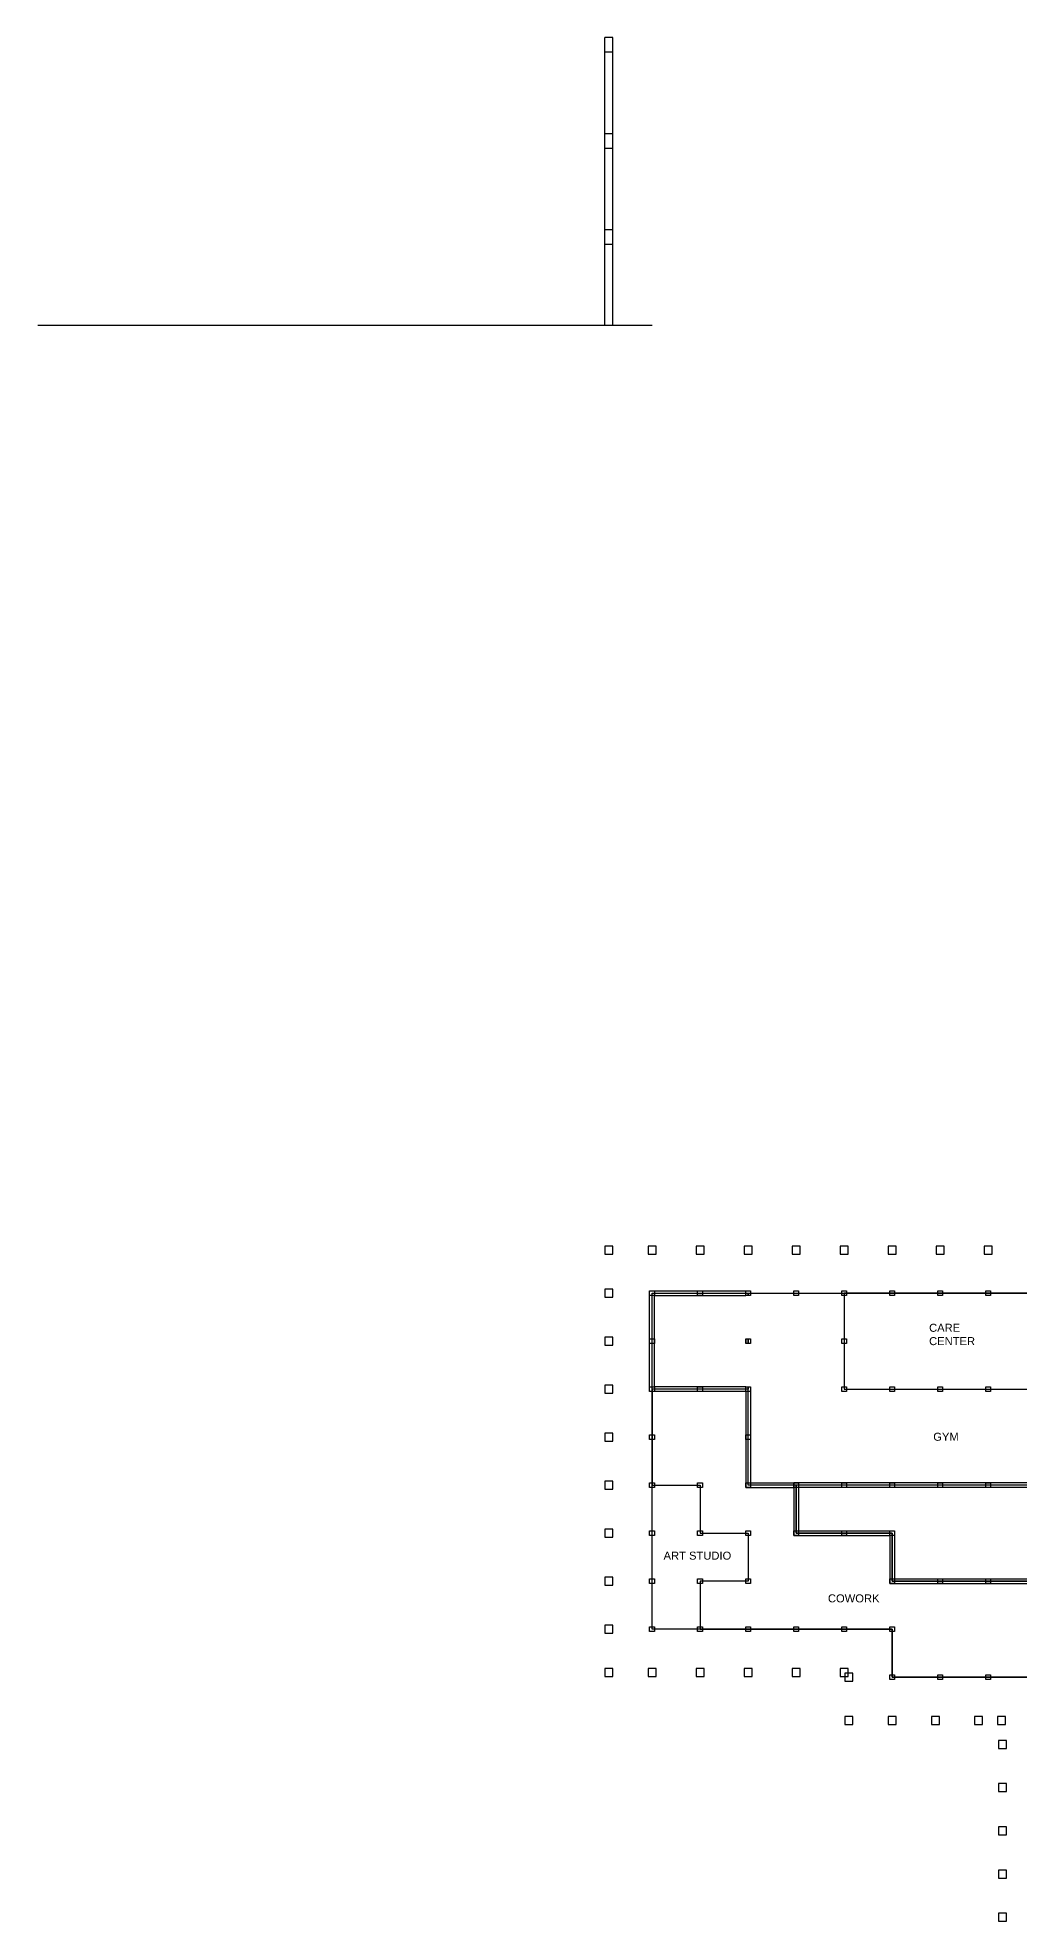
# Model space of a CAD drawing. Header units: metres. Extents: x 1950 to 2882, y 2050 to 2715.
# Drawn here: x 2286.6 to 2347.9, y 2178.8 to 2296.5 of the extents above; entities that cross this region are included whole.
import ezdxf

# ---------------------------------------------------------------- set-up
doc = ezdxf.new("R2010")
doc.units = ezdxf.units.M
for name, color, linetype in [('BRICK WALLS', 250, 'Continuous'), ('OUTLINE', 250, 'Continuous'), ('PILARS', 250, 'Continuous')]:
    doc.layers.add(name, color=color, linetype=linetype)
doc.layers.add('DOUBLE SKIN FACADE', color=250, linetype='Continuous', transparency=0.5)
doc.styles.get("Standard").update_dxf_attribs({"font": 'arial.ttf'})

msp = doc.modelspace()

# ---------------------------------------------------------------- linework, layer by layer
at = {"layer": 'BRICK WALLS'}
for points in [[(2324.83, 2218.17), (2331.13, 2218.17), (2331.13, 2217.87)], [(2331.13, 2212.17), (2331.13, 2211.87), (2324.83, 2211.87), (2324.83, 2218.17)], [(2330.83, 2212.17), (2325.13, 2212.17), (2325.13, 2217.87), (2330.83, 2217.87)], [(2330.83, 2215.17), (2330.83, 2214.87)], [(2331.13, 2215.17), (2331.13, 2214.87)], [(2330.83, 2211.87), (2330.83, 2205.87), (2333.83, 2205.87)], [(2331.13, 2211.87), (2331.13, 2206.17), (2333.83, 2206.17)], [(2360.83, 2206.17), (2333.83, 2206.17), (2333.83, 2202.87), (2339.83, 2202.87), (2339.83, 2199.87), (2351.83, 2199.87)], [(2361.13, 2205.87), (2334.13, 2205.87), (2334.13, 2203.17), (2340.13, 2203.17), (2340.13, 2200.17), (2352.13, 2200.17)]]:
    msp.add_lwpolyline(points, dxfattribs=at)
at = {"layer": 'DOUBLE SKIN FACADE'}
for p, q in [((2322.53, 2296.49), (2322.03, 2296.49)), ((2322.03, 2278.49), (2322.03, 2296.49)), ((2322.53, 2295.59), (2322.03, 2295.59)), ((2322.53, 2278.49), (2322.53, 2296.49)), ((2322.03, 2290.49), (2322.53, 2290.49)), ((2322.03, 2289.59), (2322.53, 2289.59)), ((2322.03, 2284.49), (2322.53, 2284.49)), ((2322.03, 2283.59), (2322.53, 2283.59)), ((2324.98, 2278.49), (2286.6, 2278.49))]:
    msp.add_line(p, q, dxfattribs=at)
for points in [[(2322.53, 2220.97), (2322.03, 2220.97), (2322.03, 2220.47), (2322.53, 2220.47)], [(2325.23, 2220.97), (2324.73, 2220.97), (2324.73, 2220.47), (2325.23, 2220.47)], [(2328.23, 2220.97), (2327.73, 2220.97), (2327.73, 2220.47), (2328.23, 2220.47)], [(2331.23, 2220.97), (2330.73, 2220.97), (2330.73, 2220.47), (2331.23, 2220.47)], [(2334.23, 2220.97), (2333.73, 2220.97), (2333.73, 2220.47), (2334.23, 2220.47)], [(2337.23, 2220.97), (2336.73, 2220.97), (2336.73, 2220.47), (2337.23, 2220.47)], [(2340.23, 2220.97), (2339.73, 2220.97), (2339.73, 2220.47), (2340.23, 2220.47)], [(2343.23, 2220.97), (2342.73, 2220.97), (2342.73, 2220.47), (2343.23, 2220.47)], [(2346.23, 2220.97), (2345.73, 2220.97), (2345.73, 2220.47), (2346.23, 2220.47)], [(2322.53, 2218.27), (2322.03, 2218.27), (2322.03, 2217.77), (2322.53, 2217.77)], [(2322.53, 2215.27), (2322.03, 2215.27), (2322.03, 2214.77), (2322.53, 2214.77)], [(2322.53, 2212.27), (2322.03, 2212.27), (2322.03, 2211.77), (2322.53, 2211.77)], [(2322.53, 2209.27), (2322.03, 2209.27), (2322.03, 2208.77), (2322.53, 2208.77)], [(2322.53, 2206.27), (2322.03, 2206.27), (2322.03, 2205.77), (2322.53, 2205.77)], [(2322.53, 2203.27), (2322.03, 2203.27), (2322.03, 2202.77), (2322.53, 2202.77)], [(2322.53, 2200.27), (2322.03, 2200.27), (2322.03, 2199.77), (2322.53, 2199.77)], [(2322.53, 2197.27), (2322.03, 2197.27), (2322.03, 2196.77), (2322.53, 2196.77)], [(2322.53, 2194.57), (2322.03, 2194.57), (2322.03, 2194.07), (2322.53, 2194.07)], [(2325.23, 2194.57), (2324.73, 2194.57), (2324.73, 2194.07), (2325.23, 2194.07)], [(2328.23, 2194.57), (2327.73, 2194.57), (2327.73, 2194.07), (2328.23, 2194.07)], [(2331.23, 2194.57), (2330.73, 2194.57), (2330.73, 2194.07), (2331.23, 2194.07)], [(2334.23, 2194.57), (2333.73, 2194.57), (2333.73, 2194.07), (2334.23, 2194.07)], [(2337.23, 2194.57), (2336.73, 2194.57), (2336.73, 2194.07), (2337.23, 2194.07)], [(2337.53, 2194.27), (2337.03, 2194.27), (2337.03, 2193.77), (2337.53, 2193.77)], [(2337.53, 2191.57), (2337.03, 2191.57), (2337.03, 2191.07), (2337.53, 2191.07)], [(2340.23, 2191.57), (2339.73, 2191.57), (2339.73, 2191.07), (2340.23, 2191.07)], [(2342.93, 2191.57), (2342.43, 2191.57), (2342.43, 2191.07), (2342.93, 2191.07)], [(2345.63, 2191.57), (2345.13, 2191.57), (2345.13, 2191.07), (2345.63, 2191.07)], [(2347.07, 2191.57), (2346.57, 2191.57), (2346.57, 2191.07), (2347.07, 2191.07)], [(2347.13, 2190.07), (2346.63, 2190.07), (2346.63, 2189.57), (2347.13, 2189.57)], [(2347.13, 2187.37), (2346.63, 2187.37), (2346.63, 2186.87), (2347.13, 2186.87)], [(2347.13, 2184.67), (2346.63, 2184.67), (2346.63, 2184.17), (2347.13, 2184.17)], [(2347.13, 2181.97), (2346.63, 2181.97), (2346.63, 2181.47), (2347.13, 2181.47)], [(2347.13, 2179.27), (2346.63, 2179.27), (2346.63, 2178.77), (2347.13, 2178.77)]]:
    msp.add_lwpolyline(points, close=True, dxfattribs=at)
at = {"layer": 'OUTLINE'}
for points in [[(2324.98, 2218.02), (2348.98, 2218.02)], [(2351.98, 2194.02), (2339.98, 2194.02), (2339.98, 2197.02), (2324.98, 2197.02), (2324.98, 2218.02)]]:
    msp.add_lwpolyline(points, dxfattribs=at)
at = {"layer": 'PILARS'}
for points in [[(2324.83, 2218.17), (2325.13, 2218.17), (2325.13, 2217.87), (2324.83, 2217.87), (2324.83, 2218.17)], [(2330.98, 2212.17), (2330.98, 2212.02), (2324.98, 2212.02), (2324.98, 2218.02), (2330.98, 2218.02), (2330.98, 2217.87)], [(2327.83, 2218.17), (2328.13, 2218.17), (2328.13, 2217.87), (2327.83, 2217.87), (2327.83, 2218.17)], [(2330.83, 2218.17), (2331.13, 2218.17), (2331.13, 2217.87), (2330.83, 2217.87), (2330.83, 2218.17)], [(2330.98, 2218.02), (2336.98, 2218.02), (2336.98, 2212.02), (2360.98, 2212.02), (2360.98, 2206.02), (2330.98, 2206.02), (2330.98, 2212.17)], [(2330.98, 2217.87), (2330.98, 2218.02)], [(2333.83, 2218.17), (2334.13, 2218.17), (2334.13, 2217.87), (2333.83, 2217.87), (2333.83, 2218.17)], [(2336.83, 2218.17), (2337.13, 2218.17), (2337.13, 2217.87), (2336.83, 2217.87), (2336.83, 2218.17)], [(2339.83, 2218.17), (2340.13, 2218.17), (2340.13, 2217.87), (2339.83, 2217.87), (2339.83, 2218.17)], [(2342.83, 2218.17), (2343.13, 2218.17), (2343.13, 2217.87), (2342.83, 2217.87), (2342.83, 2218.17)], [(2345.83, 2218.17), (2346.13, 2218.17), (2346.13, 2217.87), (2345.83, 2217.87), (2345.83, 2218.17)], [(2324.83, 2215.17), (2325.13, 2215.17), (2325.13, 2214.87), (2324.83, 2214.87), (2324.83, 2215.17)], [(2330.83, 2215.17), (2331.13, 2215.17), (2331.13, 2214.87), (2330.83, 2214.87), (2330.83, 2215.17)], [(2330.98, 2215.17), (2330.98, 2214.87)], [(2330.98, 2214.87), (2330.98, 2215.17)], [(2336.83, 2215.17), (2337.13, 2215.17), (2337.13, 2214.87), (2336.83, 2214.87), (2336.83, 2215.17)], [(2324.83, 2212.17), (2325.13, 2212.17), (2325.13, 2211.87), (2324.83, 2211.87), (2324.83, 2212.17)], [(2351.98, 2194.02), (2357.98, 2194.02), (2357.98, 2197.02), (2351.98, 2197.02), (2351.98, 2200.02), (2339.98, 2200.02), (2339.98, 2203.02), (2333.98, 2203.02), (2333.98, 2206.02), (2330.98, 2206.02), (2330.98, 2212.02), (2324.98, 2212.02), (2324.98, 2206.02), (2327.98, 2206.02), (2327.98, 2203.02), (2330.98, 2203.02), (2330.98, 2200.02), (2327.98, 2200.02), (2327.98, 2197.02), (2339.98, 2197.02), (2339.98, 2194.02), (2351.98, 2194.02)], [(2327.83, 2212.17), (2328.13, 2212.17), (2328.13, 2211.87), (2327.83, 2211.87), (2327.83, 2212.17)], [(2330.83, 2212.17), (2331.13, 2212.17), (2331.13, 2211.87), (2330.83, 2211.87), (2330.83, 2212.17)], [(2336.83, 2212.17), (2337.13, 2212.17), (2337.13, 2211.87), (2336.83, 2211.87), (2336.83, 2212.17)], [(2339.83, 2212.17), (2340.13, 2212.17), (2340.13, 2211.87), (2339.83, 2211.87), (2339.83, 2212.17)], [(2342.83, 2212.17), (2343.13, 2212.17), (2343.13, 2211.87), (2342.83, 2211.87), (2342.83, 2212.17)], [(2345.83, 2212.17), (2346.13, 2212.17), (2346.13, 2211.87), (2345.83, 2211.87), (2345.83, 2212.17)], [(2324.83, 2209.17), (2325.13, 2209.17), (2325.13, 2208.87), (2324.83, 2208.87), (2324.83, 2209.17)], [(2330.83, 2209.17), (2331.13, 2209.17), (2331.13, 2208.87), (2330.83, 2208.87), (2330.83, 2209.17)], [(2324.83, 2206.17), (2325.13, 2206.17), (2325.13, 2205.87), (2324.83, 2205.87), (2324.83, 2206.17)], [(2327.83, 2206.17), (2328.13, 2206.17), (2328.13, 2205.87), (2327.83, 2205.87), (2327.83, 2206.17)], [(2330.83, 2206.17), (2331.13, 2206.17), (2331.13, 2205.87), (2330.83, 2205.87), (2330.83, 2206.17)], [(2333.83, 2206.17), (2334.13, 2206.17), (2334.13, 2205.87), (2333.83, 2205.87), (2333.83, 2206.17)], [(2336.83, 2206.17), (2337.13, 2206.17), (2337.13, 2205.87), (2336.83, 2205.87), (2336.83, 2206.17)], [(2339.83, 2206.17), (2340.13, 2206.17), (2340.13, 2205.87), (2339.83, 2205.87), (2339.83, 2206.17)], [(2342.83, 2206.17), (2343.13, 2206.17), (2343.13, 2205.87), (2342.83, 2205.87), (2342.83, 2206.17)], [(2345.83, 2206.17), (2346.13, 2206.17), (2346.13, 2205.87), (2345.83, 2205.87), (2345.83, 2206.17)], [(2324.98, 2206.02), (2327.98, 2206.02), (2327.98, 2203.02), (2330.98, 2203.02), (2330.98, 2200.02), (2327.98, 2200.02), (2327.98, 2197.02), (2324.98, 2197.02), (2324.98, 2206.02)], [(2360.98, 2206.02), (2333.98, 2206.02), (2333.98, 2203.02), (2339.98, 2203.02), (2339.98, 2200.02), (2351.98, 2200.02)], [(2324.83, 2203.17), (2325.13, 2203.17), (2325.13, 2202.87), (2324.83, 2202.87), (2324.83, 2203.17)], [(2327.83, 2203.17), (2328.13, 2203.17), (2328.13, 2202.87), (2327.83, 2202.87), (2327.83, 2203.17)], [(2330.83, 2203.17), (2331.13, 2203.17), (2331.13, 2202.87), (2330.83, 2202.87), (2330.83, 2203.17)], [(2333.83, 2203.17), (2334.13, 2203.17), (2334.13, 2202.87), (2333.83, 2202.87), (2333.83, 2203.17)], [(2336.83, 2203.17), (2337.13, 2203.17), (2337.13, 2202.87), (2336.83, 2202.87), (2336.83, 2203.17)], [(2339.83, 2203.17), (2340.13, 2203.17), (2340.13, 2202.87), (2339.83, 2202.87), (2339.83, 2203.17)], [(2324.83, 2200.17), (2325.13, 2200.17), (2325.13, 2199.87), (2324.83, 2199.87), (2324.83, 2200.17)], [(2327.83, 2200.17), (2328.13, 2200.17), (2328.13, 2199.87), (2327.83, 2199.87), (2327.83, 2200.17)], [(2330.83, 2200.17), (2331.13, 2200.17), (2331.13, 2199.87), (2330.83, 2199.87), (2330.83, 2200.17)], [(2339.83, 2200.17), (2340.13, 2200.17), (2340.13, 2199.87), (2339.83, 2199.87), (2339.83, 2200.17)], [(2342.83, 2200.17), (2343.13, 2200.17), (2343.13, 2199.87), (2342.83, 2199.87), (2342.83, 2200.17)], [(2345.83, 2200.17), (2346.13, 2200.17), (2346.13, 2199.87), (2345.83, 2199.87), (2345.83, 2200.17)], [(2324.83, 2197.17), (2325.13, 2197.17), (2325.13, 2196.87), (2324.83, 2196.87), (2324.83, 2197.17)], [(2327.83, 2197.17), (2328.13, 2197.17), (2328.13, 2196.87), (2327.83, 2196.87), (2327.83, 2197.17)], [(2330.83, 2197.17), (2331.13, 2197.17), (2331.13, 2196.87), (2330.83, 2196.87), (2330.83, 2197.17)], [(2333.83, 2197.17), (2334.13, 2197.17), (2334.13, 2196.87), (2333.83, 2196.87), (2333.83, 2197.17)], [(2336.83, 2197.17), (2337.13, 2197.17), (2337.13, 2196.87), (2336.83, 2196.87), (2336.83, 2197.17)], [(2339.83, 2197.17), (2340.13, 2197.17), (2340.13, 2196.87), (2339.83, 2196.87), (2339.83, 2197.17)], [(2339.83, 2194.17), (2340.13, 2194.17), (2340.13, 2193.87), (2339.83, 2193.87), (2339.83, 2194.17)], [(2342.83, 2194.17), (2343.13, 2194.17), (2343.13, 2193.87), (2342.83, 2193.87), (2342.83, 2194.17)], [(2345.83, 2194.17), (2346.13, 2194.17), (2346.13, 2193.87), (2345.83, 2193.87), (2345.83, 2194.17)]]:
    msp.add_lwpolyline(points, dxfattribs=at)
msp.add_lwpolyline([(2348.98, 2218.02), (2336.98, 2218.02), (2336.98, 2212.02), (2348.98, 2212.02)], close=True, dxfattribs=at)

# ---------------------------------------------------------------- texts
at = {"layer": 'BRICK WALLS', "color": 18, "true_color": 0x000000, "char_height": 0.5, "attachment_point": 1}
for s, width, insert in [('CARE CENTER', 1.6726, (2342.29, 2216.11)), ('GYM', 1.6726, (2342.55, 2209.3)), ('ART STUDIO', 4.3824, (2325.7, 2201.87)), ('COWORK', 1.6726, (2335.97, 2199.2))]:
    msp.add_mtext_dynamic_manual_height_columns(s, width=width, gutter_width=12.5, heights=[0], dxfattribs=dict(at, insert=insert))

doc.saveas('drawing.dxf')
